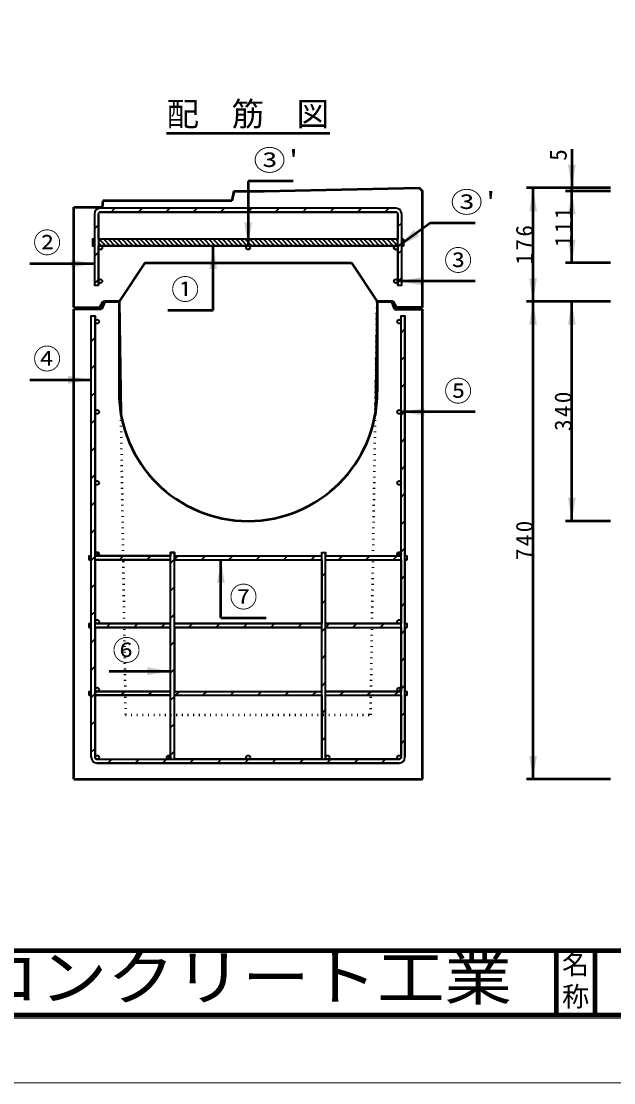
# Model space of a CAD drawing. Units: millimetres, scale not verified. Extents: x -2102 to 2102, y -1485 to 1485.
# Drawn here: x -1011 to -93, y -1485 to 159 of the extents above; entities that cross this region are included whole.
import ezdxf
from ezdxf.enums import TextEntityAlignment as Align

# ---------------------------------------------------------------- set-up
doc = ezdxf.new("R2010")
doc.units = ezdxf.units.MM
doc.header["$LTSCALE"] = 5
doc.linetypes.add('DOTTED', pattern=[1.75, 0.25, -1.5])
doc.layers.add('0-0_V-nasSTD', color=7, linetype='Continuous', lineweight=35)
doc.layers.add('0-1_0', color=7, linetype='Continuous', lineweight=50)
doc.styles.add('ＭＳ ゴシック', font='')
doc.styles.get('ＭＳ ゴシック').set_extended_font_data('MS Gothic')

msp = doc.modelspace()

# ---------------------------------------------------------------- linework, layer by layer
at = {"layer": '0-0_V-nasSTD', "lineweight": 50}
for p, q in [((-659.971, -88.256), (-659.971, -188.256)), ((-589.971, -88.256), (-659.971, -88.256)), ((-389.971, -283.756), (-389.971, -103.756)), ((-929.971, -283.756), (-929.971, -128.756)), ((-929.971, -128.756), (-885.971, -128.756)), ((-884.971, -118.756), (-885.971, -128.756)), ((-714.071, -288.256), (-714.071, -188.256)), ((-997.971, -215.95), (-897.971, -215.95)), ((-819.971, -214.756), (-859.971, -274.756)), ((-819.971, -214.756), (-499.971, -214.756)), ((-499.971, -214.756), (-459.971, -274.756)), ((-307.971, -243.256), (-427.971, -243.256)), ((-881.971, -274.756), (-886.971, -286.756)), ((-884.971, -274.756), (-859.971, -274.756)), ((-859.971, -274.756), (-881.971, -274.756)), ((-859.971, -274.756), (-859.971, -414.756)), ((-859.971, -274.756), (-857.272, -447.503)), ((-459.971, -274.756), (-462.67, -447.503)), ((-434.971, -274.756), (-459.971, -274.756)), ((-459.971, -274.756), (-459.971, -414.756)), ((-459.971, -274.756), (-437.971, -274.756)), ((-437.971, -274.756), (-432.971, -286.756)), ((-886.971, -286.756), (-929.971, -286.756)), ((-929.971, -1014.756), (-929.971, -286.756)), ((-784.071, -288.256), (-714.071, -288.256)), ((-432.971, -286.756), (-389.971, -286.756)), ((-389.971, -1014.756), (-389.971, -286.756)), ((-997.971, -395.964), (-902.971, -395.964)), ((-307.971, -445.756), (-422.971, -445.756)), ((-702.098, -764.756), (-702.098, -674.756)), ((-702.098, -764.756), (-632.098, -764.756)), ((-874.971, -847.409), (-779.971, -847.409)), ((-929.971, -1014.756), (-389.971, -1014.756))]:
    msp.add_line(p, q, dxfattribs=at)
at = {"layer": '0-0_V-nasSTD'}
for p, q in [((-430.971, -130.256), (-888.971, -130.256)), ((-430.971, -130.256), (-888.971, -130.256)), ((-872.333, -136.256), (-866.333, -130.256)), ((-829.906, -136.256), (-823.906, -130.256)), ((-787.48, -136.256), (-781.48, -130.256)), ((-745.053, -136.256), (-739.053, -130.256)), ((-702.627, -136.256), (-696.627, -130.256)), ((-660.201, -136.256), (-654.201, -130.256)), ((-617.774, -136.256), (-611.774, -130.256)), ((-575.348, -136.256), (-569.348, -130.256)), ((-532.921, -136.256), (-526.921, -130.256)), ((-490.495, -136.256), (-484.495, -130.256)), ((-448.068, -136.256), (-442.068, -130.256)), ((-897.971, -139.256), (-897.971, -249.256)), ((-897.971, -139.256), (-897.971, -178.256)), ((-891.971, -139.256), (-891.971, -249.256)), ((-891.971, -178.256), (-891.971, -139.256)), ((-430.971, -136.256), (-888.971, -136.256)), ((-888.971, -136.256), (-430.971, -136.256)), ((-427.971, -249.256), (-427.971, -139.256)), ((-427.971, -139.256), (-427.971, -178.256)), ((-421.971, -249.256), (-421.971, -139.256)), ((-421.971, -178.256), (-421.971, -139.256)), ((-897.971, -161.894), (-891.971, -155.894)), ((-427.971, -158.584), (-421.971, -152.584)), ((-900.971, -178.256), (-900.971, -188.256)), ((-900.971, -178.256), (-897.971, -178.256)), ((-427.971, -178.256), (-891.971, -178.256)), ((-890.623, -178.256), (-880.623, -188.256)), ((-883.552, -178.256), (-873.552, -188.256)), ((-876.481, -178.256), (-866.481, -188.256)), ((-869.41, -178.256), (-859.41, -188.256)), ((-862.339, -178.256), (-852.339, -188.256)), ((-855.268, -178.256), (-845.268, -188.256)), ((-848.197, -178.256), (-838.197, -188.256)), ((-841.126, -178.256), (-831.126, -188.256)), ((-834.055, -178.256), (-824.055, -188.256)), ((-826.984, -178.256), (-816.984, -188.256)), ((-819.912, -178.256), (-809.912, -188.256)), ((-812.841, -178.256), (-802.841, -188.256)), ((-805.77, -178.256), (-795.77, -188.256)), ((-798.699, -178.256), (-788.699, -188.256)), ((-791.628, -178.256), (-781.628, -188.256)), ((-784.557, -178.256), (-774.557, -188.256)), ((-777.486, -178.256), (-767.486, -188.256)), ((-770.415, -178.256), (-760.415, -188.256)), ((-763.344, -178.256), (-753.344, -188.256)), ((-756.273, -178.256), (-746.273, -188.256)), ((-749.202, -178.256), (-739.202, -188.256)), ((-742.131, -178.256), (-732.131, -188.256)), ((-735.06, -178.256), (-725.06, -188.256)), ((-727.989, -178.256), (-717.989, -188.256)), ((-720.918, -178.256), (-710.918, -188.256)), ((-713.846, -178.256), (-703.846, -188.256)), ((-706.775, -178.256), (-696.775, -188.256)), ((-699.704, -178.256), (-689.704, -188.256)), ((-692.633, -178.256), (-682.633, -188.256)), ((-685.562, -178.256), (-675.562, -188.256)), ((-678.491, -178.256), (-668.491, -188.256)), ((-671.42, -178.256), (-661.42, -188.256)), ((-664.349, -178.256), (-654.349, -188.256)), ((-657.278, -178.256), (-647.278, -188.256)), ((-650.207, -178.256), (-640.207, -188.256)), ((-643.136, -178.256), (-633.136, -188.256)), ((-636.065, -178.256), (-626.065, -188.256)), ((-628.994, -178.256), (-618.994, -188.256)), ((-621.923, -178.256), (-611.923, -188.256)), ((-614.852, -178.256), (-604.852, -188.256)), ((-607.78, -178.256), (-597.78, -188.256)), ((-600.709, -178.256), (-590.709, -188.256)), ((-593.638, -178.256), (-583.638, -188.256)), ((-586.567, -178.256), (-576.567, -188.256)), ((-579.496, -178.256), (-569.496, -188.256)), ((-572.425, -178.256), (-562.425, -188.256)), ((-565.354, -178.256), (-555.354, -188.256)), ((-558.283, -178.256), (-548.283, -188.256)), ((-551.212, -178.256), (-541.212, -188.256)), ((-544.141, -178.256), (-534.141, -188.256)), ((-537.07, -178.256), (-527.07, -188.256)), ((-529.999, -178.256), (-519.999, -188.256)), ((-522.928, -178.256), (-512.928, -188.256)), ((-515.857, -178.256), (-505.857, -188.256)), ((-508.785, -178.256), (-498.785, -188.256)), ((-501.714, -178.256), (-491.714, -188.256)), ((-494.643, -178.256), (-484.643, -188.256)), ((-487.572, -178.256), (-477.572, -188.256)), ((-480.501, -178.256), (-470.501, -188.256)), ((-473.43, -178.256), (-463.43, -188.256)), ((-466.359, -178.256), (-456.359, -188.256)), ((-459.288, -178.256), (-449.288, -188.256)), ((-452.217, -178.256), (-442.217, -188.256)), ((-445.146, -178.256), (-435.146, -188.256)), ((-438.075, -178.256), (-428.075, -188.256)), ((-431.004, -178.256), (-427.971, -181.289)), ((-421.971, -178.256), (-418.971, -178.256)), ((-418.971, -178.256), (-421.971, -178.256)), ((-421.971, -180.217), (-418.971, -183.217)), ((-418.971, -178.256), (-418.971, -188.256)), ((-900.971, -182.05), (-897.971, -185.05)), ((-900.971, -188.256), (-897.971, -188.256)), ((-891.971, -183.979), (-887.694, -188.256)), ((-427.971, -188.256), (-891.971, -188.256)), ((-887.546, -193.896), (-886.331, -192.68)), ((-659.767, -194.249), (-656.978, -191.459)), ((-430.971, -188.256), (-427.971, -188.256)), ((-427.971, -201.011), (-421.971, -195.011)), ((-421.971, -187.289), (-421.004, -188.256)), ((-421.971, -188.256), (-418.971, -188.256)), ((-897.971, -204.32), (-891.971, -198.32)), ((-897.971, -246.747), (-891.971, -240.747)), ((-430.783, -246.25), (-427.977, -243.443)), ((-427.971, -243.437), (-421.971, -237.437)), ((-897.971, -249.256), (-891.971, -249.256)), ((-427.971, -249.256), (-421.971, -249.256)), ((-902.971, -296.756), (-896.971, -296.756)), ((-902.971, -980.756), (-902.971, -296.756)), ((-896.971, -980.756), (-896.971, -296.756)), ((-422.971, -296.756), (-416.971, -296.756)), ((-422.971, -980.756), (-422.971, -296.756)), ((-416.971, -980.756), (-416.971, -296.756)), ((-422.971, -323.29), (-416.971, -317.29)), ((-902.971, -336.6), (-896.971, -330.6)), ((-422.971, -365.716), (-416.971, -359.716)), ((-902.971, -379.026), (-896.971, -373.026)), ((-422.971, -408.143), (-416.971, -402.143)), ((-902.971, -421.452), (-896.971, -415.452)), ((-902.971, -463.879), (-896.971, -457.879)), ((-422.971, -450.569), (-416.971, -444.569)), ((-422.971, -492.996), (-416.971, -486.996)), ((-902.971, -506.305), (-896.971, -500.305)), ((-422.971, -535.422), (-416.971, -529.422)), ((-902.971, -548.732), (-896.971, -542.732)), ((-422.971, -577.849), (-416.971, -571.849)), ((-902.971, -591.158), (-896.971, -585.158)), ((-422.971, -620.275), (-416.971, -614.275)), ((-902.971, -633.584), (-896.971, -627.584)), ((-422.971, -662.701), (-416.971, -656.701)), ((-905.971, -668.756), (-905.971, -674.756)), ((-905.971, -668.756), (-902.971, -668.756)), ((-902.971, -676.011), (-895.716, -668.756)), ((-779.971, -668.756), (-896.971, -668.756)), ((-895.37, -668.41), (-891.317, -664.357)), ((-859.289, -674.756), (-853.289, -668.756)), ((-816.863, -674.756), (-810.863, -668.756)), ((-779.971, -983.756), (-779.971, -663.756)), ((-779.971, -663.756), (-773.971, -663.756)), ((-779.971, -680.29), (-768.436, -668.756)), ((-773.971, -983.756), (-773.971, -663.756)), ((-773.971, -668.756), (-545.971, -668.756)), ((-732.01, -674.756), (-726.01, -668.756)), ((-689.584, -674.756), (-683.584, -668.756)), ((-647.157, -674.756), (-641.157, -668.756)), ((-604.731, -674.756), (-598.731, -668.756)), ((-562.304, -674.756), (-556.304, -668.756)), ((-545.971, -983.756), (-545.971, -663.756)), ((-545.971, -663.756), (-539.971, -663.756)), ((-539.971, -983.756), (-539.971, -663.756)), ((-539.971, -668.756), (-422.971, -668.756)), ((-519.878, -674.756), (-513.878, -668.756)), ((-477.452, -674.756), (-471.452, -668.756)), ((-435.025, -674.756), (-429.025, -668.756)), ((-428.119, -667.85), (-423.877, -663.607)), ((-905.971, -674.756), (-902.971, -674.756)), ((-896.971, -674.756), (-779.971, -674.756)), ((-773.971, -674.756), (-545.971, -674.756)), ((-539.971, -674.756), (-422.971, -674.756)), ((-416.971, -674.756), (-413.971, -674.756)), ((-545.971, -700.849), (-539.971, -694.849)), ((-422.971, -705.128), (-416.971, -699.128)), ((-902.971, -718.437), (-896.971, -712.437)), ((-779.971, -722.716), (-773.971, -716.716)), ((-545.971, -743.275), (-539.971, -737.275)), ((-902.971, -760.864), (-896.971, -754.864)), ((-422.971, -747.554), (-416.971, -741.554)), ((-779.971, -765.143), (-773.971, -759.143)), ((-905.971, -773.756), (-905.971, -779.756)), ((-905.971, -773.756), (-902.971, -773.756)), ((-905.971, -779.756), (-902.971, -779.756)), ((-779.971, -773.756), (-896.971, -773.756)), ((-893.971, -773.756), (-896.971, -773.756)), ((-896.971, -779.756), (-779.971, -779.756)), ((-879.436, -779.756), (-873.436, -773.756)), ((-837.01, -779.756), (-831.01, -773.756)), ((-794.584, -779.756), (-788.584, -773.756)), ((-773.971, -773.756), (-545.971, -773.756)), ((-773.971, -779.756), (-545.971, -779.756)), ((-752.157, -779.756), (-746.157, -773.756)), ((-709.731, -779.756), (-703.731, -773.756)), ((-667.304, -779.756), (-661.304, -773.756)), ((-624.878, -779.756), (-618.878, -773.756)), ((-582.452, -779.756), (-576.452, -773.756)), ((-545.971, -785.701), (-534.025, -773.756)), ((-539.971, -773.756), (-422.971, -773.756)), ((-539.971, -779.756), (-422.971, -779.756)), ((-497.599, -779.756), (-491.599, -773.756)), ((-455.172, -779.756), (-449.172, -773.756)), ((-425.971, -773.756), (-422.971, -773.756)), ((-422.971, -789.981), (-416.971, -783.981)), ((-416.971, -779.756), (-413.971, -779.756)), ((-902.971, -803.29), (-896.971, -797.29)), ((-779.971, -807.569), (-773.971, -801.569)), ((-545.971, -828.128), (-539.971, -822.128)), ((-422.971, -832.407), (-416.971, -826.407)), ((-902.971, -845.716), (-896.971, -839.716)), ((-779.971, -849.996), (-773.971, -843.996)), ((-545.971, -870.554), (-539.971, -864.554)), ((-422.971, -874.833), (-416.971, -868.833)), ((-905.971, -878.756), (-905.971, -884.756)), ((-905.971, -878.756), (-902.971, -878.756)), ((-905.971, -884.756), (-902.971, -884.756)), ((-902.971, -888.143), (-893.584, -878.756)), ((-779.971, -878.756), (-896.971, -878.756)), ((-896.971, -878.756), (-893.971, -878.756)), ((-896.971, -884.756), (-779.971, -884.756)), ((-893.555, -878.727), (-891, -876.172)), ((-857.157, -884.756), (-851.157, -878.756)), ((-814.731, -884.756), (-808.731, -878.756)), ((-779.971, -892.422), (-773.971, -886.422)), ((-773.971, -878.756), (-545.971, -878.756)), ((-773.971, -884.756), (-545.971, -884.756)), ((-772.304, -884.756), (-766.304, -878.756)), ((-729.878, -884.756), (-723.878, -878.756)), ((-687.452, -884.756), (-681.452, -878.756)), ((-645.025, -884.756), (-639.025, -878.756)), ((-602.599, -884.756), (-596.599, -878.756)), ((-560.172, -884.756), (-554.172, -878.756)), ((-545.971, -884.756), (-545.971, -914.756)), ((-539.971, -878.756), (-422.971, -878.756)), ((-539.971, -884.756), (-422.971, -884.756)), ((-539.971, -914.756), (-539.971, -884.756)), ((-517.746, -884.756), (-511.746, -878.756)), ((-475.32, -884.756), (-469.32, -878.756)), ((-432.893, -884.756), (-426.893, -878.756)), ((-426.782, -878.644), (-423.082, -874.945)), ((-425.971, -878.756), (-422.971, -878.756)), ((-416.971, -884.756), (-413.971, -884.756)), ((-545.971, -912.981), (-539.971, -906.981)), ((-422.971, -917.26), (-416.971, -911.26)), ((-902.971, -930.569), (-896.971, -924.569)), ((-779.971, -934.849), (-773.971, -928.849)), ((-545.971, -955.407), (-539.971, -949.407)), ((-422.971, -959.686), (-416.971, -953.686)), ((-902.971, -972.996), (-896.971, -966.996)), ((-893.971, -983.756), (-425.971, -983.756)), ((-877.304, -989.756), (-871.304, -983.756)), ((-834.878, -989.756), (-828.878, -983.756)), ((-792.452, -989.756), (-786.452, -983.756)), ((-785.319, -982.623), (-781.104, -978.408)), ((-779.971, -977.275), (-773.971, -971.275)), ((-750.025, -989.756), (-744.025, -983.756)), ((-707.599, -989.756), (-701.599, -983.756)), ((-665.172, -989.756), (-659.172, -983.756)), ((-659.017, -983.6), (-657.127, -981.71)), ((-622.746, -989.756), (-616.746, -983.756)), ((-580.32, -989.756), (-574.32, -983.756)), ((-539.971, -983.756), (-539.971, -980.756)), ((-537.893, -989.756), (-531.893, -983.756)), ((-495.467, -989.756), (-489.467, -983.756)), ((-453.04, -989.756), (-447.04, -983.756)), ((-893.971, -989.756), (-425.971, -989.756)), ((-425.971, -989.756), (-893.971, -989.756))]:
    msp.add_line(p, q, dxfattribs=at)
at = {"layer": '0-0_V-nasSTD', "linetype": 'DOTTED', "lineweight": 50}
msp.add_line((-469.971, -914.756), (-459.971, -274.756), dxfattribs=at)
at = {"layer": '0-0_V-nasSTD', "lineweight": 100}
for p, q in [((-182.5, -1280), (-182.5, -1380)), ((-122.5, -1280), (-122.5, -1380))]:
    msp.add_line(p, q, dxfattribs=at)
at = {"layer": '0-0_V-nasSTD', "lineweight": 18}
for points in [[(-2102.5, -1485), (-2102.5, 1485), (2102.5, 1485), (2102.5, -1485)], [(-2002.5, -1385), (-2002.5, 1385), (2002.5, 1385), (2002.5, -1385)]]:
    msp.add_lwpolyline(points, close=True, dxfattribs=at)
at = {"layer": '0-0_V-nasSTD', "lineweight": 100}
msp.add_lwpolyline([(-1997.5, 1380), (-1997.5, -1380), (1997.5, -1380), (1997.5, 1380)], close=True, dxfattribs=at)
at = {"layer": '0-0_V-nasSTD', "lineweight": 50}
for points in [[(-634.971, -103.756), (-394.971, -98.756), (-389.971, -103.756)], [(-307.971, -153.256), (-377.971, -153.256), (-428.258, -189.976)], [(-929.971, -283.756), (-889.971, -283.756), (-884.971, -274.756)], [(-389.971, -283.756), (-429.971, -283.756), (-434.971, -274.756)]]:
    msp.add_lwpolyline(points, dxfattribs=at)
at = {"layer": '0-0_V-nasSTD'}
for points in [[(-897.971, -178.256), (-900.971, -178.256), (-900.971, -188.256), (-897.971, -188.256)], [(-427.971, -178.256), (-659.971, -178.256), (-891.971, -178.256)], [(-421.971, -188.256), (-418.971, -188.256), (-418.971, -178.256)], [(-897.971, -188.256), (-897.971, -249.256), (-891.971, -249.256), (-891.971, -243.256), (-891.971, -191.256), (-891.971, -188.256)], [(-891.971, -191.256), (-891.971, -188.256), (-888.971, -188.256)], [(-891.971, -188.256), (-888.971, -188.256), (-430.971, -188.256)], [(-430.971, -188.256), (-427.971, -188.256), (-427.971, -191.256)], [(-427.971, -188.256), (-427.971, -191.256), (-427.971, -243.256), (-427.971, -249.256), (-421.971, -249.256), (-421.971, -188.256)], [(-902.971, -773.756), (-902.971, -674.756), (-905.971, -674.756), (-905.971, -668.756), (-902.971, -668.756), (-902.971, -296.756), (-896.971, -296.756), (-896.971, -305.756), (-896.971, -445.756), (-896.971, -555.756), (-896.971, -665.756), (-896.971, -668.756), (-893.971, -668.756), (-853.815, -668.756), (-779.971, -668.756), (-779.971, -663.756), (-773.971, -663.756), (-773.971, -668.756), (-545.971, -668.756), (-545.971, -663.756), (-539.971, -663.756), (-539.971, -668.756), (-466.127, -668.756), (-425.971, -668.756), (-422.971, -668.756), (-422.971, -665.756), (-422.971, -555.756), (-422.971, -445.756), (-422.971, -305.756), (-422.971, -296.756), (-416.971, -296.756), (-416.971, -668.756), (-413.971, -668.756), (-413.971, -674.756), (-416.971, -674.756), (-416.971, -773.756), (-413.971, -773.756), (-413.971, -779.756), (-416.971, -779.756), (-416.971, -878.756)], [(-893.971, -668.756), (-896.971, -668.756), (-896.971, -665.756)], [(-773.971, -668.756), (-773.971, -663.756), (-779.971, -663.756), (-779.971, -668.756)], [(-416.971, -668.756), (-413.971, -668.756), (-413.971, -674.756)], [(-902.971, -980.756), (-902.971, -884.756), (-905.971, -884.756), (-905.971, -878.756), (-902.971, -878.756), (-902.971, -779.756), (-905.971, -779.756), (-905.971, -773.756), (-902.971, -773.756)], [(-416.971, -773.756), (-413.971, -773.756), (-413.971, -779.756)], [(-779.971, -914.756), (-779.971, -884.756), (-850.44, -884.756), (-896.971, -884.756), (-896.971, -980.756)], [(-539.971, -884.756), (-469.502, -884.756), (-422.971, -884.756), (-422.971, -980.756)], [(-425.971, -983.756), (-536.971, -983.756), (-539.971, -983.756), (-539.971, -980.756), (-539.971, -914.756), (-539.971, -884.756)], [(-416.971, -878.756), (-413.971, -878.756), (-413.971, -884.756)], [(-416.971, -878.756), (-413.971, -878.756), (-413.971, -884.756), (-416.971, -884.756), (-416.971, -980.756)], [(-893.971, -983.756), (-782.971, -983.756), (-779.971, -983.756), (-779.971, -980.756), (-779.971, -914.756)], [(-779.971, -980.756), (-779.971, -983.756), (-782.971, -983.756)]]:
    msp.add_lwpolyline(points, dxfattribs=at)
at = {"layer": '0-0_V-nasSTD', "linetype": 'DOTTED', "lineweight": 50}
msp.add_lwpolyline([(-859.971, -274.756), (-849.971, -914.756), (-469.971, -914.756)], dxfattribs=at)
at = {"layer": '0-0_V-nasSTD'}
for points in [[(-779.971, -773.756), (-779.971, -674.756), (-853.721, -674.756), (-896.971, -674.756), (-896.971, -770.756), (-896.971, -773.756), (-893.971, -773.756), (-852.174, -773.756)], [(-773.971, -674.756), (-545.971, -674.756), (-545.971, -773.756), (-773.971, -773.756)], [(-539.971, -773.756), (-539.971, -674.756), (-466.221, -674.756), (-422.971, -674.756), (-422.971, -770.756), (-422.971, -773.756), (-425.971, -773.756), (-467.768, -773.756)], [(-779.971, -878.756), (-779.971, -779.756), (-852.08, -779.756), (-896.971, -779.756), (-896.971, -875.756), (-896.971, -878.756), (-893.971, -878.756), (-850.533, -878.756)], [(-545.971, -878.756), (-545.971, -779.756), (-773.971, -779.756), (-773.971, -878.756)], [(-539.971, -878.756), (-539.971, -779.756), (-467.861, -779.756), (-422.971, -779.756), (-422.971, -875.756), (-422.971, -878.756), (-425.971, -878.756), (-469.408, -878.756)], [(-545.971, -884.756), (-545.971, -914.756), (-545.971, -983.756), (-659.971, -983.756), (-773.971, -983.756), (-773.971, -914.756), (-773.971, -884.756)]]:
    msp.add_lwpolyline(points, close=True, dxfattribs=at)
for centre in [(-888.971, -191.256), (-888.971, -191.256), (-659.971, -191.256), (-659.971, -191.256), (-430.971, -191.256), (-430.971, -191.256), (-888.971, -243.256), (-888.971, -243.256), (-430.971, -243.256), (-430.971, -243.256), (-893.971, -305.756), (-893.971, -305.756), (-425.971, -305.756), (-425.971, -305.756), (-893.971, -445.756), (-893.971, -445.756), (-425.971, -445.756), (-425.971, -445.756), (-893.971, -555.756), (-893.971, -555.756), (-425.971, -555.756), (-425.971, -555.756), (-893.971, -665.756), (-893.971, -665.756), (-425.971, -665.756), (-425.971, -665.756), (-893.971, -770.756), (-893.971, -770.756), (-425.971, -770.756), (-425.971, -770.756), (-893.971, -875.756), (-893.971, -875.756), (-425.971, -875.756), (-425.971, -875.756), (-893.971, -980.756), (-893.971, -980.756), (-782.971, -980.756), (-782.971, -980.756), (-659.971, -980.756), (-659.971, -980.756), (-536.971, -980.756), (-536.971, -980.756), (-425.971, -980.756), (-425.971, -980.756)]:
    msp.add_circle(centre, 3, dxfattribs=at)
for centre, radius, start, end in [((-888.971, -139.256), 9, 90, 180), ((-888.971, -139.256), 9, 90, 180), ((-430.971, -139.256), 9, 0, 90), ((-430.971, -139.256), 9, 0, 90), ((-888.971, -139.256), 3, 90, 180), ((-888.971, -139.256), 3, 90, 180), ((-430.971, -139.256), 3, 0, 90), ((-430.971, -139.256), 3, 0, 90), ((-430.971, -191.256), 3, 90, 207.36074), ((-430.971, -191.256), 3, 90, 207.36074), ((-430.971, -191.256), 3, 207.36074, 0), ((-430.971, -191.256), 3, 0, 90), ((-893.971, -980.756), 9, 180, 270), ((-893.971, -980.756), 9, 180, 270), ((-893.971, -980.756), 3, 180, 270), ((-893.971, -980.756), 3, 180, 270), ((-425.971, -980.756), 3, 270, 0), ((-425.971, -980.756), 9, 270, 0), ((-425.971, -980.756), 9, 270, 0), ((-425.971, -980.756), 3, 270, 0)]:
    msp.add_arc(centre, radius, start, end, dxfattribs=at)
at = {"layer": '0-0_V-nasSTD', "lineweight": 50}
for start, end in [(180, 270), (270, 0)]:
    msp.add_arc((-659.971, -414.756), 200, start, end, dxfattribs=at)
at = {"layer": '0-0_V-nasSTD'}
for points in [[(-164.394, -62.756), (-158.394, -98.756), (-152.394, -62.756)], [(-224.394, -134.756), (-218.394, -98.756), (-212.394, -134.756)], [(-164.394, -139.756), (-158.394, -103.756), (-152.394, -139.756)], [(-665.971, -152.256), (-659.971, -188.256), (-653.971, -152.256)], [(-428.258, -189.976), (-402.722, -163.9), (-399.184, -168.746)], [(-428.258, -189.976), (-399.184, -168.746), (-395.645, -173.591)], [(-164.394, -178.756), (-158.394, -214.756), (-152.394, -178.756)], [(-720.071, -224.256), (-714.071, -188.256), (-708.071, -224.256)], [(-933.971, -221.95), (-933.971, -209.95), (-897.971, -215.95)], [(-427.971, -243.256), (-391.971, -249.256), (-391.971, -237.256)], [(-224.394, -238.756), (-218.394, -274.756), (-212.394, -238.756)], [(-224.394, -310.756), (-218.394, -274.756), (-212.394, -310.756)], [(-164.394, -310.756), (-158.394, -274.756), (-152.394, -310.756)], [(-938.971, -401.964), (-938.971, -389.964), (-902.971, -395.964)], [(-422.971, -445.756), (-386.971, -451.756), (-386.971, -439.756)], [(-164.394, -578.756), (-158.394, -614.756), (-152.394, -578.756)], [(-708.098, -710.756), (-702.098, -674.756), (-696.098, -710.756)], [(-815.971, -853.409), (-815.971, -841.409), (-779.971, -847.409)], [(-224.394, -978.756), (-218.394, -1014.756), (-212.394, -978.756)]]:
    msp.add_solid(points, dxfattribs=at)
at = {"layer": '0-1_0'}
for p, q in [((-786.374, -13.756), (-533.568, -13.756)), ((-158.394, -38.756), (-158.394, -98.756)), ((-681.971, -103.756), (-684.971, -118.756)), ((-681.971, -103.756), (-634.971, -103.756)), ((-98.394, -98.756), (-228.394, -98.756)), ((-218.394, -274.756), (-218.394, -98.756)), ((-98.394, -103.756), (-168.394, -103.756)), ((-158.394, -103.756), (-158.394, -98.756)), ((-158.394, -214.756), (-158.394, -103.756)), ((-684.971, -118.756), (-884.971, -118.756)), ((-98.394, -214.756), (-168.394, -214.756)), ((-98.394, -274.756), (-228.394, -274.756)), ((-218.394, -1014.756), (-218.394, -274.756)), ((-158.394, -614.756), (-158.394, -274.756)), ((-98.394, -614.756), (-168.394, -614.756)), ((-98.394, -1014.756), (-228.394, -1014.756))]:
    msp.add_line(p, q, dxfattribs=at)
at = {"layer": '0-1_0', "lineweight": 100}
msp.add_line((-1997.5, -1280), (1997.5, -1280), dxfattribs=at)

# ---------------------------------------------------------------- texts
at = {"layer": '0-0_V-nasSTD', "style": 'ＭＳ ゴシック'}
for s, height, p in [('配\u3000筋\u3000図', 36.95, (-786.374, -13.756)), ('②', 31.67, (-992.971, -208.95)), ('③', 31.67, (-356.171, -236.256)), ('①', 31.67, (-779.071, -281.256)), ('④', 31.67, (-992.971, -388.964)), ('⑤', 31.67, (-356.171, -438.756)), ('⑦', 31.67, (-688.698, -757.756)), ('⑥', 31.67, (-869.971, -840.409)), ('名', 30.79, (-173.518, -1326.001)), ('称', 30.79, (-173.524, -1375.99))]:
    msp.add_text(s, height=height, dxfattribs=at).set_placement(p, align=Align.BOTTOM_LEFT)
for s, height, width, p in [("③'", 31.67, 1.15, (-651.571, -81.256)), ("③'", 31.67, 1.15, (-346.171, -146.256)), ('株式会社船生コンクリート工業', 69.65, 1.1, (-1714.221, -1377.45))]:
    msp.add_text(s, height=height, dxfattribs=dict(at, width=width)).set_placement(p, align=Align.BOTTOM_LEFT)
msp.add_text('5', height=26.39, rotation=90, dxfattribs=at).set_placement((-158.394, -56.756), align=Align.BOTTOM_LEFT)
at = {"layer": '0-0_V-nasSTD', "char_height": 26.39, "attachment_point": 7, "rotation": 90, "style": 'ＭＳ ゴシック'}
for s, insert in [('\\T1.2;111', (-158.394, -189.856)), ('\\T1.2;176', (-218.394, -217.356)), ('\\T1.2;340', (-158.394, -475.356)), ('\\T1.2;740', (-218.394, -675.356))]:
    msp.add_mtext(s, dxfattribs=dict(at, insert=insert))

doc.saveas('drawing.dxf')
